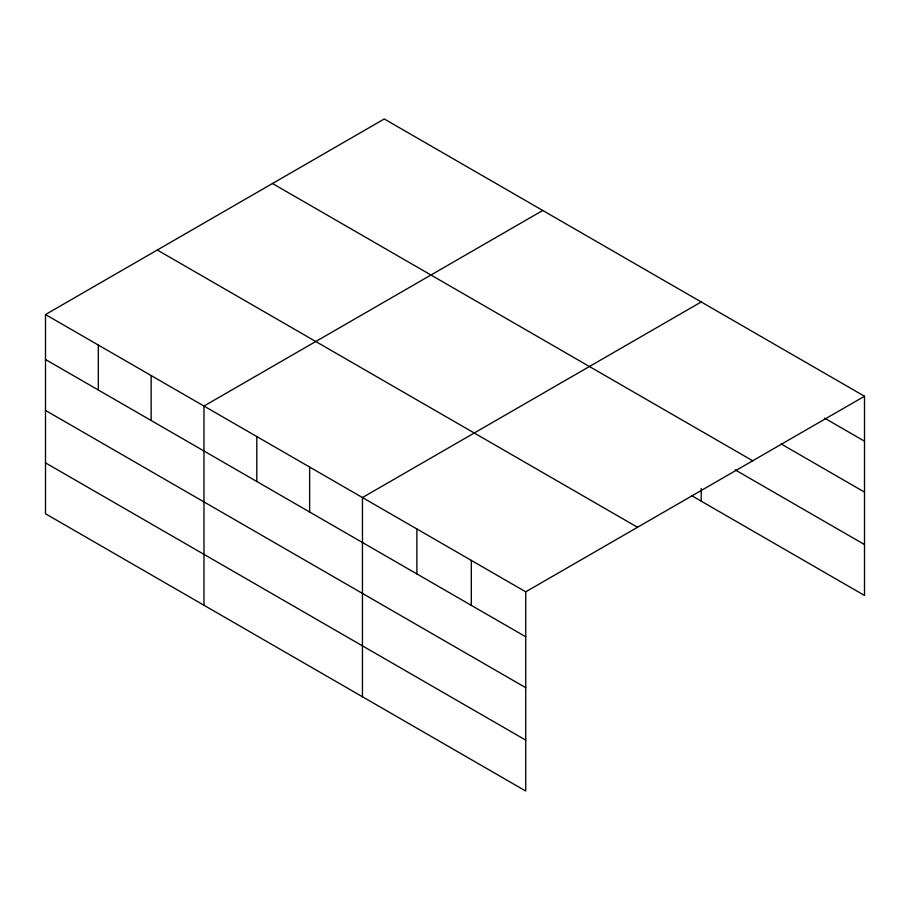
<?xml version="1.0" encoding="UTF-8"?>
<svg xmlns="http://www.w3.org/2000/svg" width="910" height="910" viewBox="0 0 910 910"><rect width="100%" height="100%" fill="white"/><g stroke="black" fill="none" stroke-linecap="round" stroke-linejoin="round"><path stroke-width="1.36" d="M45.5 314.553L525.73 591.818L525.73 791.029L45.5 513.763L45.5 314.553L384.27 118.971L864.5 396.237L864.5 595.447L691.395 495.495M542.747 210.472L203.976 406.053L203.976 605.264M701.223 301.961L362.453 497.554L362.453 696.764M525.73 591.818L864.5 396.237M824.585 418.145L864.5 441.191M781.042 443.909L864.5 492.094M272.477 183.513L752.707 460.778M735.087 469.822L864.5 544.544M157.293 250.011L637.523 527.277M45.5 359.507L525.73 636.772M45.5 410.421L525.73 687.676M45.5 462.86L525.73 740.126M701.223 488.442L701.223 501.171M471.312 560.389L471.312 605.343M416.882 528.972L416.882 573.926M309.627 467.046L309.627 512M256.802 436.55L256.802 481.504M151.151 375.557L151.151 420.511M98.325 345.061L98.325 390.015"/></g></svg>
